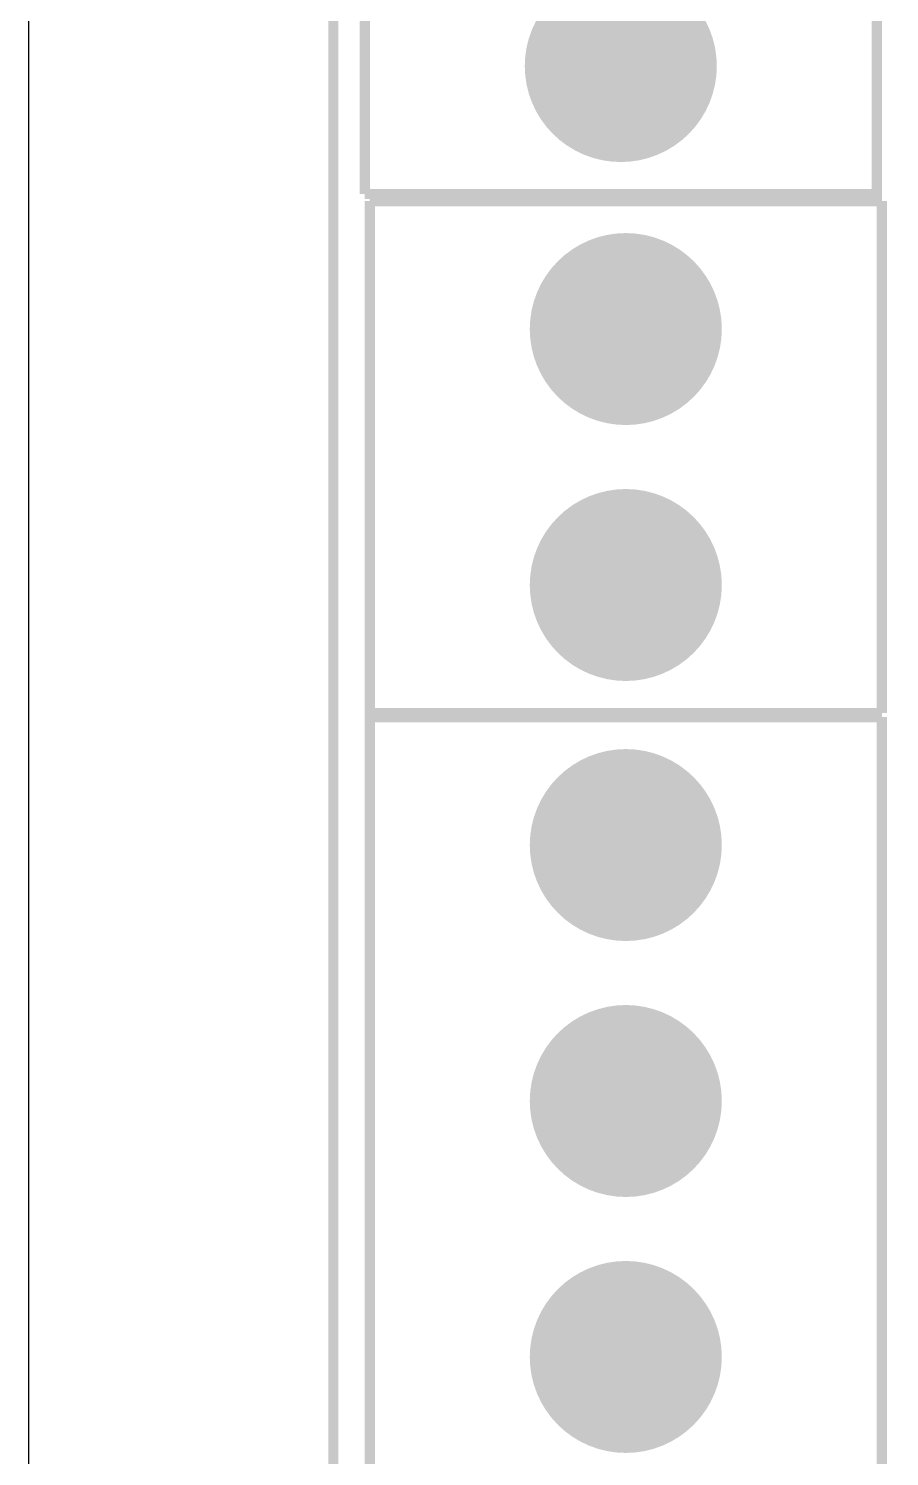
# Model space of a CAD drawing. Header units: inches. Extents: x 15 to 154, y 10 to 111.
# Drawn here: x 126.91 to 128.272, y 97.673 to 99.933 of the extents above; entities that cross this region are included whole.
import ezdxf

# ---------------------------------------------------------------- set-up
doc = ezdxf.new("R2010")
doc.units = ezdxf.units.IN
doc.header["$MEASUREMENT"] = 0
doc.layers.add('BLK_12AWG', color=7, linetype='Continuous')

# ---------------------------------------------------------------- blocks, each defined once
blk = doc.blocks.new('EPAD')
at = {"const_width": 0.5}
blk.add_lwpolyline([(-0.25, 0, 1), (0.25, 0, 1)], format="xyb", close=True, dxfattribs=at)
blk = doc.blocks.new('muflaCard')
at = {"const_width": 0.008}
for points in [[(132.5841, 99.0216), (137.3093, 99.0216), (137.3093, 101.9311), (132.5841, 101.9311), (132.5841, 99.0216)], [(132.5841, 99.0216), (137.3093, 99.0216), (137.3093, 101.9311), (132.5841, 101.9311), (132.5841, 99.0216)], [(132.5841, 99.0216), (137.3093, 99.0216), (137.3093, 101.9311), (132.5841, 101.9311), (132.5841, 99.0216)], [(132.6086, 100.2838), (133.0086, 100.2838), (133.0086, 101.0838)], [(132.6086, 101.0838), (132.6086, 100.2838)], [(132.6086, 100.2838), (133.0086, 100.2838), (133.0086, 101.0838)], [(132.6086, 101.0838), (132.6086, 100.2838)], [(132.6086, 100.2838), (133.0086, 100.2838), (133.0086, 101.0838)], [(132.6086, 101.0838), (132.6086, 100.2838)], [(132.6125, 100.2783), (133.0125, 100.2783)], [(132.6125, 100.2783), (132.6125, 99.8783)], [(132.6125, 100.2783), (133.0125, 100.2783)], [(132.6125, 100.2783), (132.6125, 99.8783)], [(132.6125, 100.2783), (133.0125, 100.2783)], [(132.6125, 100.2783), (132.6125, 99.8783)], [(133.0125, 100.2783), (133.0125, 99.8783)], [(133.0125, 100.2783), (133.0125, 99.8783)], [(133.0125, 100.2783), (133.0125, 99.8783)], [(132.6125, 99.8783), (133.0125, 99.8783)], [(132.6125, 99.8783), (133.0125, 99.8783)], [(132.6125, 99.8783), (133.0125, 99.8783)], [(133.0125, 99.8751), (132.6125, 99.8751), (132.6125, 99.0751)], [(133.0125, 99.8751), (132.6125, 99.8751), (132.6125, 99.0751)], [(133.0125, 99.8751), (132.6125, 99.8751), (132.6125, 99.0751)], [(133.0125, 99.0751), (133.0125, 99.8751)], [(133.0125, 99.0751), (133.0125, 99.8751)], [(133.0125, 99.0751), (133.0125, 99.8751)]]:
    blk.add_lwpolyline(points, dxfattribs=at)
at = {"xscale": 0.15, "yscale": 0.15}
for p in [(132.8086, 100.3838), (132.8125, 100.1783), (132.8125, 99.9783), (132.8125, 99.7751), (132.8125, 99.5751), (132.8125, 99.3751)]:
    blk.add_blockref('EPAD', p, dxfattribs=at)

msp = doc.modelspace()

# ---------------------------------------------------------------- linework, layer by layer
at = {"color": 7, "linetype": 'Continuous'}
msp.add_line((126.9102, 110.7588), (126.9102, 94.5738), dxfattribs=at)

# ---------------------------------------------------------------- block references
at = {"layer": 'BLK_12AWG', "xscale": 2.025, "yscale": 2.025, "zscale": 2.025}
msp.add_blockref('muflaCard', (-141.0906, -103.4038), dxfattribs=at)

doc.saveas('drawing.dxf')
